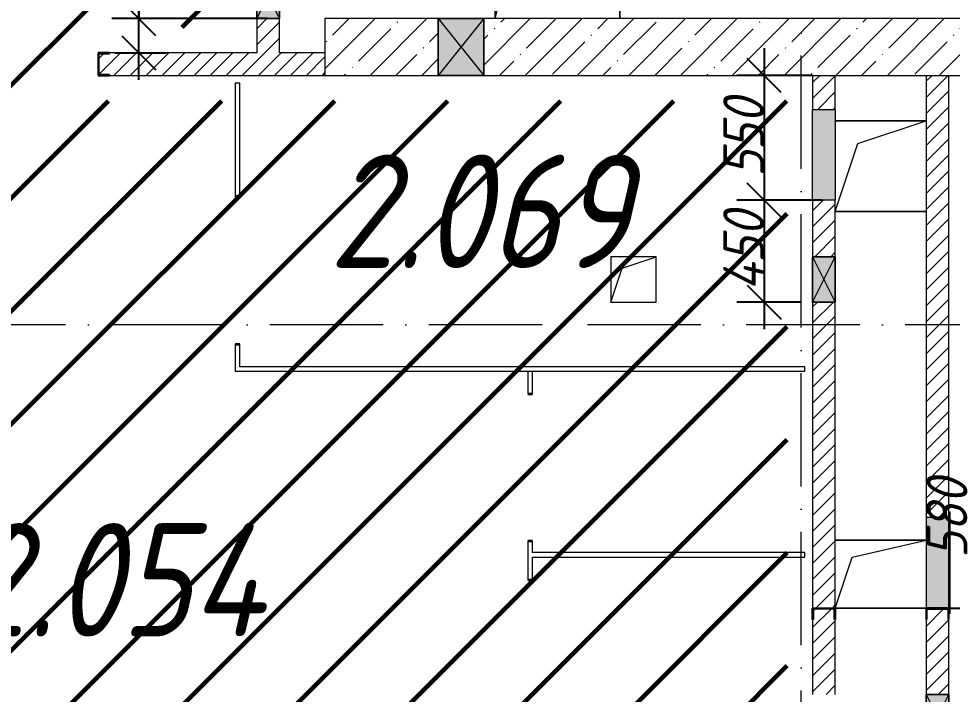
# Model space of a CAD drawing. Header units: millimetres. Extents: x -606178 to 312196, y -19338 to 632709.
# Drawn here: x -258501 to -254385, y 451995 to 454975 of the extents above; entities that cross this region are included whole.
import ezdxf

# ---------------------------------------------------------------- set-up
doc = ezdxf.new("R2010")
doc.units = ezdxf.units.MM
doc.linetypes.add('50_200_ШТРИХ_1Т_ш5_п1_п1_', pattern=[700, 500, -100, 0, -100])
for name, color, linetype, lineweight in [('6.4.1) Окр пт с инж. ПТ2.16', 3, 'Continuous', 60), ('A-____-____-DIMS', 7, 'Continuous', 9), ('A-DETL-GENF-OTLN', 7, 'Continuous', 9), ('A-DOOR-OPNG-MCUT', 7, 'Continuous', 35), ('A-FLOR-____-OTLN', 7, 'Continuous', 9), ('A-GENM-____-MCUT', 7, 'Continuous', 25), ('A-GENM-____-OTLN', 7, 'Continuous', 9), ('A-GENM-____-OTLN-1', 7, 'Continuous', 25), ('A-GLAZ-____-OTLN', 7, 'Continuous', 9), ('A-WALL-____-MCUT-1', 7, 'Continuous', 9), ('A-WALL-____-PATT-1', 7, 'Continuous', 9), ('A-WALL-FNSH-MCUT-1', 7, 'Continuous', 9), ('S-GRID-____-OTLN-1', 7, '50_200_ШТРИХ_1Т_ш5_п1_п1_', 9), ('Марки помещений', 7, 'Continuous', 9)]:
    doc.layers.add(name, color=color, linetype=linetype, lineweight=lineweight)
doc.layers.add('A-DOOR-____-OTLN-1', color=7, linetype='Continuous', lineweight=9, true_color=0xffffff)
doc.layers.add('A-GLAZ-____-OTLN-1', color=7, linetype='Continuous', lineweight=9, true_color=0xc0c0c0)
doc.styles.add('ISOCPEUR_I_10', font='isocpeui.ttf', dxfattribs={"width": 0.9, "height": 180})
doc.styles.add('ISOCPEUR_I_3', font='isocpeui.ttf', dxfattribs={"width": 0.85, "height": 2.2})
doc.dimstyles.new('ISO-1_8_0_9К_СРЕДНИЙ_Кладочные_3', dxfattribs={"dimscale": 304.8, "dimtxt": 179.276612, "dimasz": 0.492126, "dimexe": 0.393701, "dimexo": 0, "dimgap": 0, "dimtad": 1, "dimdec": 3, "dimrnd": 0.001, "dimdsep": 46, "dimtxsty": 'ISOCPEUR_I_10', "dimblk1": 'OBLIQUE', "dimblk2": 'OBLIQUE', "dimsah": 1, "dimcen": 0.09, "dimdle": 0.393701, "dimazin": 0, "dimtfac": 1, "dimtdec": 4, "dimtix": 1, "dimtmove": 0, "dimatfit": 3, "dimfxl": 1, "dimtvp": 1, "dimtolj": 1, "dimtzin": 0, "dimarcsym": 2})
doc.dimstyles.new('ISO-1_8_0_9К_СРЕДНИЙ_Кладочные_4', dxfattribs={"dimscale": 304.8, "dimtxt": 179.276612, "dimasz": 0.492126, "dimexe": 0.393701, "dimexo": 0, "dimgap": 0, "dimtad": 1, "dimdec": 3, "dimrnd": 0.001, "dimdsep": 46, "dimtxsty": 'ISOCPEUR_I_10', "dimblk1": 'OBLIQUE', "dimblk2": 'OBLIQUE', "dimsah": 1, "dimcen": 0.09, "dimdle": 0.393701, "dimazin": 0, "dimtfac": 1, "dimtdec": 4, "dimtix": 1, "dimtmove": 1, "dimatfit": 3, "dimfxl": 1, "dimtvp": 1, "dimtolj": 1, "dimtzin": 0, "dimarcsym": 2})
pattern_1 = [(45, (-264901.3, 451794.26), (-35.35534, 35.35534), [])]

# ---------------------------------------------------------------- blocks, each defined once
blk = doc.blocks.new('DOR_ДУ_распашная__1Ст_Прямоугольная_ШЕР - Вн_650х2100h_Кабинки С_у-19996353-АР1_План отверстий 2 этажа в осях 1-64_А-ГГ')
at = {"layer": 'A-DOOR-OPNG-MCUT'}
for p, q in [((-325, 10), (-325, -10)), ((325, -10), (325, 10))]:
    blk.add_line(p, q, dxfattribs=at)
blk = doc.blocks.new('DOR_ДУ_распашная__1Ст_Прямоугольная_ШЕР - Вн_650х2100h_Кабинки С_у-17949507-АР1_План отверстий 2 этажа в осях 1-64_А-ГГ')
at = {"layer": 'A-DOOR-OPNG-MCUT'}
for p, q in [((-325, -10), (-325, 10)), ((325, 10), (325, -10))]:
    blk.add_line(p, q, dxfattribs=at)
blk = doc.blocks.new('154_Фахверк_СКБ_Швеллер - Тип_100_3960-28331862-АР1_План отверстий 2 этажа в осях 1-64_А-ГГ')
at = {"layer": 'A-GENM-____-MCUT'}
for p, q in [((175, 50), (125, 50)), ((125, 50), (125, -50)), ((128, 47), (175, 47)), ((128, -47), (128, 47)), ((175, 47), (175, 50)), ((125, -50), (175, -50)), ((175, -47), (128, -47)), ((175, -50), (175, -47))]:
    blk.add_line(p, q, dxfattribs=at)
blk = doc.blocks.new('154_Фахверк_СКБ_Швеллер - Тип_100_3960-28333271-АР1_План отверстий 2 этажа в осях 1-64_А-ГГ')
at = {"layer": 'A-GENM-____-MCUT'}
for p, q in [((125, 50), (175, 50)), ((125, -50), (125, 50)), ((128, 47), (128, -47)), ((175, 47), (128, 47)), ((175, 50), (175, 47)), ((175, -50), (125, -50)), ((128, -47), (175, -47)), ((175, -47), (175, -50))]:
    blk.add_line(p, q, dxfattribs=at)
blk = doc.blocks.new('AR_Отверстие Ниша - Лючок-32405868-АР1_План отверстий 2 этажа в осях 1-64_А-ГГ')
at = {"layer": 'A-GLAZ-____-OTLN'}
blk.add_hatch(color=256, dxfattribs=at).paths.add_polyline_path([(-200, -50), (200, -50), (200, 50), (-200, 50), (-200, -47)], flags=0)
for p, q in [((200, 50), (-200, 50)), ((200, -50), (200, 50)), ((-200, -50), (200, -50))]:
    blk.add_line(p, q, dxfattribs=at)
blk = doc.blocks.new('Л_Общий_Лючок - Лючок-29677405-АР1_План отверстий 2 этажа в осях 1-64_А-ГГ')
at = {"layer": 'A-GLAZ-____-OTLN-1'}
blk.add_hatch(color=256, dxfattribs=at).paths.add_polyline_path([(400, 0), (424, 0), (424, 6), (-24, 6), (-24, 0), (0, 0)], flags=0)
at = {"layer": 'A-GLAZ-____-OTLN'}
for p, q in [((424, 6), (-24, 6)), ((-24, 6), (-24, 0)), ((424, 6), (424, 0))]:
    blk.add_line(p, q, dxfattribs=at)
blk = doc.blocks.new('AR_Отверстие Ниша - Лючок-32405898-АР1_План отверстий 2 этажа в осях 1-64_А-ГГ')
at = {"layer": 'A-GLAZ-____-OTLN'}
blk.add_hatch(color=256, dxfattribs=at).paths.add_polyline_path([(-200, -50), (200, -50), (200, 50), (-200, 50)], flags=0)
for p, q in [((-200, 50), (200, 50)), ((-200, -50), (-200, 50)), ((200, 50), (200, -50)), ((200, -50), (-200, -50))]:
    blk.add_line(p, q, dxfattribs=at)
blk = doc.blocks.new('AR_Отверстие прямоугольное _в стене_ - AR_Отверстие прямоугольное _в стене__ВК-32402728-АР1_План отверстий 2 этажа в осях 1-64_А-ГГ')
at = {"layer": 'A-GLAZ-____-OTLN'}
blk.add_hatch(color=256, dxfattribs=at).paths.add_polyline_path([(-100, -50), (100, -50), (100, 50), (-100, 50)], flags=0)
at = {"layer": 'A-DETL-GENF-OTLN'}
for p, q in [((-100, -50), (-100, 50)), ((-100, 50), (100, 50)), ((100, 50), (-100, -50)), ((-100, 50), (100, -50)), ((100, 50), (-100, 50)), ((-100, 50), (-100, -50)), ((100, 50), (100, -50)), ((100, -50), (100, 50)), ((100, -50), (-100, -50)), ((-100, -50), (100, -50))]:
    blk.add_line(p, q, dxfattribs=at)
blk = doc.blocks.new('AR_Отверстие прямоугольное _в стене_ - AR_Отверстие прямоугольное _в стене__ВК-32402434-АР1_План отверстий 2 этажа в осях 1-64_А-ГГ')
at = {"layer": 'A-GLAZ-____-OTLN'}
blk.add_hatch(color=256, dxfattribs=at).paths.add_polyline_path([(-100, -50), (100, -50), (100, 50), (-100, 50)], flags=0)
at = {"layer": 'A-DETL-GENF-OTLN'}
for p, q in [((-100, -50), (-100, 50)), ((-100, 50), (100, 50)), ((100, 50), (-100, -50)), ((-100, 50), (100, -50)), ((100, 50), (-100, 50)), ((-100, 50), (-100, -50)), ((100, 50), (100, -50)), ((100, -50), (100, 50)), ((100, -50), (-100, -50)), ((-100, -50), (100, -50))]:
    blk.add_line(p, q, dxfattribs=at)
blk = doc.blocks.new('AR_Отверстие прямоугольное _в плите_ - AR_Отверстие прямоугольное _в плите_-30459209-АР1_План отверстий 2 этажа в осях 1-64_А-ГГ')
at = {"layer": 'A-GENM-____-OTLN'}
for p, q in [((-275, 125), (-275, -125)), ((-225, 75), (275, 125)), ((275, -125), (275, 125)), ((-275, -125), (-225, 75))]:
    blk.add_line(p, q, dxfattribs=at)
blk = doc.blocks.new('AR_Отверстие прямоугольное _в плите_ - AR_Отверстие прямоугольное _в плите_-30459207-АР1_План отверстий 2 этажа в осях 1-64_А-ГГ')
at = {"layer": 'A-GENM-____-OTLN'}
for p, q in [((100, 100), (-100, 100)), ((-100, 100), (-100, -100)), ((-50, 50), (100, 100)), ((100, -100), (100, 100)), ((-100, -100), (-50, 50)), ((-100, -100), (100, -100))]:
    blk.add_line(p, q, dxfattribs=at)
blk = doc.blocks.new('AR_Отверстие прямоугольное _в плите_ - AR_Отверстие прямоугольное _в плите_-30459211-АР1_План отверстий 2 этажа в осях 1-64_А-ГГ')
at = {"layer": 'A-GENM-____-OTLN'}
for p, q in [((200, 200), (-200, 200)), ((-100, 100), (200, 200)), ((-200, -200), (-100, 100)), ((-200, -200), (200, -200))]:
    blk.add_line(p, q, dxfattribs=at)
blk = doc.blocks.new('AR_Отверстие прямоугольное _в плите_ - AR_Отверстие прямоугольное _в плите_-30459214-АР1_План отверстий 2 этажа в осях 1-64_А-ГГ')
at = {"layer": 'A-GENM-____-OTLN'}
for p, q in [((200, 150), (-200, 150)), ((-125, 75), (200, 150)), ((-200, -150), (-125, 75)), ((-200, -150), (200, -150))]:
    blk.add_line(p, q, dxfattribs=at)
blk = doc.blocks.new('AR_Отверстие прямоугольное _в стене__БезПР - AR_Отверстие прямоугольное _в стене__БезПР-30229691-АР1_План отверстий 2 этажа в осях 1-64_А-ГГ')
at = {"layer": 'A-GLAZ-____-OTLN-1'}
blk.add_hatch(color=256, dxfattribs=at).paths.add_polyline_path([(100, -125), (100, 125), (-100, 125), (-100, -125)], flags=0)
at = {"layer": 'A-DETL-GENF-OTLN'}
for p, q in [((-100, -125), (-100, 125)), ((-100, 125), (100, 125)), ((100, 125), (-100, -125)), ((-100, 125), (100, -125)), ((100, 125), (-100, 125)), ((-100, 125), (-100, -125)), ((100, 125), (100, -125)), ((100, -125), (100, 125)), ((100, -125), (-100, -125)), ((-100, -125), (100, -125))]:
    blk.add_line(p, q, dxfattribs=at)
blk = doc.blocks.new('_Oblique')
at = {"color": 0, "linetype": 'ByBlock', "lineweight": -2}
blk.add_line((-0.5, -0.5), (0.5, 0.5), dxfattribs=at)
blk = doc.blocks.new('*D4696')
at = {"layer": 'A-____-____-DIMS', "color": 0, "lineweight": -2, "transparency": 16777216}
for p, q in [((-255215.2, 454845.3), (-255215.2, 454055.3)), ((-255001.3, 454725.3), (-255335.2, 454725.3)), ((-254960.4, 454175.3), (-255335.2, 454175.3))]:
    blk.add_line(p, q, dxfattribs=at)
at = {"layer": 'Defpoints', "color": 0, "transparency": 16777216}
for p in [(-255001.3, 454725.3), (-255215.2, 454175.3), (-254960.4, 454175.3)]:
    blk.add_point(p, dxfattribs=at)
at = {"layer": 'A-____-____-DIMS', "color": 0, "lineweight": -2, "transparency": 16777216, "xscale": 150, "yscale": 150, "zscale": 150}
for p, rotation in [((-255215.2, 454725.3), 90), ((-255215.2, 454175.3), 270)]:
    blk.add_blockref('_Oblique', p, dxfattribs=dict(at, rotation=rotation))
at = {"layer": 'A-____-____-DIMS', "color": 0, "transparency": 16777216, "insert": (-255305.2, 454450.3), "char_height": 180, "width": 409.578, "attachment_point": 5, "rotation": 90, "style": 'ISOCPEUR_I_10'}
blk.add_mtext('\\A1;550', dxfattribs=at)
blk = doc.blocks.new('*D4697')
at = {"layer": 'A-____-____-DIMS', "color": 0, "lineweight": -2, "transparency": 16777216}
for p, q in [((-255215.2, 454295.3), (-255215.2, 453605.3)), ((-254960.4, 454175.3), (-255335.2, 454175.3)), ((-255051.3, 453725.3), (-255335.2, 453725.3))]:
    blk.add_line(p, q, dxfattribs=at)
at = {"layer": 'Defpoints', "color": 0, "transparency": 16777216}
for p in [(-254960.4, 454175.3), (-255215.2, 453725.3), (-255051.3, 453725.3)]:
    blk.add_point(p, dxfattribs=at)
at = {"layer": 'A-____-____-DIMS', "color": 0, "lineweight": -2, "transparency": 16777216, "xscale": 150, "yscale": 150, "zscale": 150}
for p, rotation in [((-255215.2, 454175.3), 90), ((-255215.2, 453725.3), 270)]:
    blk.add_blockref('_Oblique', p, dxfattribs=dict(at, rotation=rotation))
at = {"layer": 'A-____-____-DIMS', "color": 0, "transparency": 16777216, "insert": (-255305.2, 453950.3), "char_height": 180, "width": 426.127, "attachment_point": 5, "rotation": 90, "style": 'ISOCPEUR_I_10'}
blk.add_mtext('\\A1;450', dxfattribs=at)
blk = doc.blocks.new('*D4699')
at = {"layer": 'A-____-____-DIMS', "color": 0, "lineweight": -2, "transparency": 16777216}
for p, q in [((-254206.9, 452680.1), (-254056.9, 452680.1)), ((-254056.9, 452680.1), (-254056.9, 452375.3)), ((-254056.9, 451675.3), (-254056.9, 452495.3)), ((-254449.3, 452375.3), (-253936.9, 452375.3)), ((-254351.3, 451795.3), (-253936.9, 451795.3))]:
    blk.add_line(p, q, dxfattribs=at)
at = {"layer": 'Defpoints', "color": 0, "transparency": 16777216}
for p in [(-254449.3, 452375.3), (-254056.9, 452375.3), (-254351.3, 451795.3)]:
    blk.add_point(p, dxfattribs=at)
at = {"layer": 'A-____-____-DIMS', "color": 0, "lineweight": -2, "transparency": 16777216, "xscale": 150, "yscale": 150, "zscale": 150}
for p, rotation in [((-254056.9, 452375.3), 90), ((-254056.9, 451795.3), 270)]:
    blk.add_blockref('_Oblique', p, dxfattribs=dict(at, rotation=rotation))
at = {"layer": 'A-____-____-DIMS', "color": 0, "transparency": 16777216, "insert": (-254499, 452595.3), "char_height": 180, "width": 409.578, "attachment_point": 1, "rotation": 90, "line_spacing_factor": 1.149209, "style": 'ISOCPEUR_I_10'}
blk.add_mtext('\\A1;580', dxfattribs=at)
blk = doc.blocks.new('*D4701')
at = {"layer": 'A-____-____-DIMS', "color": 0, "lineweight": -2, "transparency": 16777216}
for p, q in [((-258121.3, 455274.1), (-257971.3, 455274.1)), ((-257971.3, 455274.1), (-257971.3, 454975.3)), ((-257971.3, 454705.3), (-257971.3, 455095.3)), ((-257403.3, 454975.3), (-258091.3, 454975.3)), ((-258077.4, 454825.3), (-257851.3, 454825.3))]:
    blk.add_line(p, q, dxfattribs=at)
at = {"layer": 'Defpoints', "color": 0, "transparency": 16777216}
for p in [(-257971.3, 454975.3), (-257403.3, 454975.3), (-258077.4, 454825.3)]:
    blk.add_point(p, dxfattribs=at)
at = {"layer": 'A-____-____-DIMS', "color": 0, "lineweight": -2, "transparency": 16777216, "xscale": 150, "yscale": 150, "zscale": 150}
for p, rotation in [((-257971.3, 454975.3), 90), ((-257971.3, 454825.3), 270)]:
    blk.add_blockref('_Oblique', p, dxfattribs=dict(at, rotation=rotation))
at = {"layer": 'A-____-____-DIMS', "color": 0, "transparency": 16777216, "insert": (-258381.6, 455210), "char_height": 180, "width": 368.207, "attachment_point": 1, "rotation": 90, "line_spacing_factor": 1.149209, "style": 'ISOCPEUR_I_10'}
blk.add_mtext('\\A1;150', dxfattribs=at)

msp = doc.modelspace()

# ---------------------------------------------------------------- hatches: boundary and pattern name
at = {"layer": '6.4.1) Окр пт с инж. ПТ2.16'}
h = msp.add_hatch(dxfattribs=at)
h.set_pattern_fill('ANSI31', color=256, scale=111)
h.paths.add_polyline_path([(-254833.3011, 457443.3011), (-256769.3011, 457443.3011), (-256769.3011, 455557.3011), (-254833.3011, 455557.3011)])
h.paths.add_polyline_path([(-257563.3011, 457563.3011), (-258989.3011, 457563.3011), (-258989.3011, 457263.3011), (-259239.3011, 457263.3011), (-259239.3011, 450575.3011), (-258631.3011, 450575.3011), (-258631.3011, 450237.3011), (-255113.3011, 450237.3011), (-255113.3011, 454613.3011), (-258263.3011, 454613.3011), (-258263.3011, 454937.3011), (-257563.3011, 454937.3011)])
h.paths.add_polyline_path([(-250713.3011, 454613.3011), (-251163.3011, 454613.3011), (-251163.3011, 454937.3011), (-250713.3011, 454937.3011), (-250713.3011, 457563.3011), (-252139.3011, 457563.3011), (-252139.3011, 454613.3011), (-254289.3011, 454613.3011), (-254289.3011, 450487.3011), (-253889.3011, 450487.3011), (-253889.3011, 450237.3011), (-251191.3011, 450237.3011), (-251191.3011, 450510.3011), (-250713.3011, 450510.3011)])
at = {"layer": 'A-WALL-____-PATT-1'}
h = msp.add_hatch(dxfattribs=at)
h.set_pattern_fill('FP_5', color=256, style=0, pattern_type=2)
h.set_pattern_definition(pattern_1)
h.paths.add_polyline_path([(-257351.3011, 454825.3011), (-257351.3011, 454975.3011), (-257451.3011, 454975.3011), (-257451.3011, 454825.3011)], flags=0)
h.paths.add_polyline_path([(-257451.3011, 455175.3011), (-257351.3011, 455175.3011), (-257351.3011, 457275.3011), (-257451.3011, 457275.3011), (-257451.3011, 455970.1437)], flags=0)
h.paths.add_polyline_path([(-257451.3011, 457575.3011), (-257351.3011, 457575.3011), (-257351.3011, 457675.3011), (-257451.3011, 457675.3011)], flags=0)
h = msp.add_hatch(dxfattribs=at)
h.set_pattern_fill('FP_25', color=256, style=0, pattern_type=2)
h.set_pattern_definition([(45, (-264901.3, 451794.26), (-114.0493, 114.0493), []), (45, (-264787.25, 451794.26), (-114.0493, 114.0493), [201.612, -40.322, 3.353, -36.97])])
h.paths.add_polyline_path([(-252251.3011, 454725.3011), (-252251.3011, 454975.3011), (-256451.3011, 454975.3011), (-256451.3011, 454725.3011), (-252542.7406, 454725.3011)], flags=0)
h.paths.add_polyline_path([(-256651.3011, 454725.3011), (-256651.3011, 454975.3011), (-257151.3011, 454975.3011), (-257151.3011, 454725.3011)], flags=0)
h = msp.add_hatch(dxfattribs=at)
h.set_pattern_fill('FP_5', color=256, style=0, pattern_type=2)
h.set_pattern_definition(pattern_1)
h.paths.add_polyline_path([(-257151.3011, 454725.3011), (-257151.3011, 454825.3011), (-258101.3011, 454825.3011), (-258101.3011, 454822.3011), (-258148.3011, 454822.3011), (-258148.3011, 454728.3011), (-258101.3011, 454728.3011), (-258101.3011, 454725.3011), (-257845.1335, 454725.3011)], flags=0)
h = msp.add_hatch(dxfattribs=at)
h.set_pattern_fill('FP_5', color=256, style=0, pattern_type=2)
h.set_pattern_definition(pattern_1)
h.paths.add_polyline_path([(-254901.3011, 450125.3011), (-254901.3011, 450375.3011), (-255001.3011, 450375.3011), (-255001.3011, 450125.3011)], flags=0)
h.paths.add_polyline_path([(-255001.3011, 450775.3011), (-254901.3011, 450775.3011), (-254901.3011, 451795.3011), (-255001.3011, 451795.3011), (-255001.3011, 450810.1797)], flags=0)
h.paths.add_polyline_path([(-255001.3011, 451995.3011), (-254901.3011, 451995.3011), (-254901.3011, 452325.3011), (-254904.3011, 452325.3011), (-254904.3011, 452372.3011), (-254998.3011, 452372.3011), (-254998.3011, 452325.3011), (-255001.3011, 452325.3011)], flags=0)
h.paths.add_polyline_path([(-254904.3011, 452375.3011), (-254901.3011, 452375.3011), (-254901.3011, 453725.3011), (-255001.3011, 453725.3011), (-255001.3011, 452375.3011), (-254998.1096, 452375.3011)], flags=0)
h.paths.add_polyline_path([(-254901.3011, 453925.3011), (-254901.3011, 454175.3011), (-255001.3011, 454175.3011), (-255001.3011, 453925.3011)], flags=0)
h.paths.add_polyline_path([(-255001.3011, 454575.3011), (-254901.3011, 454575.3011), (-254901.3011, 454725.3011), (-255001.3011, 454725.3011)], flags=0)
h = msp.add_hatch(dxfattribs=at)
h.set_pattern_fill('FP_5', color=256, style=0, pattern_type=2)
h.set_pattern_definition(pattern_1)
h.paths.add_polyline_path([(-254501.3011, 450375.3011), (-254401.3011, 450375.3011), (-254401.3011, 451795.3011), (-254501.3011, 451795.3011), (-254501.3011, 450810.1797)], flags=0)
h.paths.add_polyline_path([(-254401.3011, 451995.3011), (-254401.3011, 452325.3011), (-254404.3011, 452325.3011), (-254404.3011, 452372.3011), (-254498.3011, 452372.3011), (-254498.3011, 452325.3011), (-254501.3011, 452325.3011), (-254501.3011, 451995.3011), (-254404.3011, 451995.3011)], flags=0)
h.paths.add_polyline_path([(-254401.3011, 452775.3011), (-254401.3011, 454725.3011), (-254501.3011, 454725.3011), (-254501.3011, 452775.3011)], flags=0)

# ---------------------------------------------------------------- linework, layer by layer
at = {"layer": 'A-FLOR-____-OTLN'}
for p, q in [((-256401.3011, 454975.3011), (-256401.3011, 455225.3011)), ((-255851.3011, 455225.3011), (-255851.3011, 454975.3011)), ((-254901.3011, 454525.3011), (-254501.3011, 454525.3011)), ((-254501.3011, 454125.3011), (-254901.3011, 454125.3011)), ((-254901.3011, 452675.3011), (-254501.3011, 452675.3011)), ((-254501.3011, 452375.3011), (-254901.3011, 452375.3011))]:
    msp.add_line(p, q, dxfattribs=at)
at = {"layer": 'A-WALL-____-MCUT-1'}
for p, q in [((-256651.3011, 454975.3011), (-257151.3011, 454975.3011)), ((-257151.3011, 454975.3011), (-257151.3011, 454725.3011)), ((-252251.3011, 454975.3011), (-256451.3011, 454975.3011)), ((-257151.3011, 454725.3011), (-256651.3011, 454725.3011)), ((-256451.3011, 454725.3011), (-252251.3011, 454725.3011))]:
    msp.add_line(p, q, dxfattribs=at)
at = {"layer": 'A-WALL-FNSH-MCUT-1'}
for p, q in [((-257451.3011, 454975.3011), (-257451.3011, 454825.3011)), ((-257351.3011, 454825.3011), (-257351.3011, 454975.3011)), ((-257451.3011, 454825.3011), (-258101.3011, 454825.3011)), ((-257151.3011, 454825.3011), (-257351.3011, 454825.3011)), ((-258101.3011, 454725.3011), (-257151.3011, 454725.3011)), ((-255001.3011, 454725.3011), (-255001.3011, 454575.3011)), ((-254901.3011, 454575.3011), (-254901.3011, 454725.3011)), ((-254501.3011, 454725.3011), (-254501.3011, 452775.3011)), ((-254401.3011, 452775.3011), (-254401.3011, 454725.3011)), ((-257526.3011, 454690.3011), (-257546.3011, 454690.3011)), ((-257546.3011, 454690.3011), (-257546.3011, 454190.3011)), ((-257526.3011, 454190.3011), (-257526.3011, 454690.3011)), ((-255001.3011, 454175.3011), (-255001.3011, 453925.3011)), ((-254901.3011, 453925.3011), (-254901.3011, 454175.3011)), ((-255001.3011, 453725.3011), (-255001.3011, 452375.3011)), ((-254901.3011, 452375.3011), (-254901.3011, 453725.3011)), ((-257546.3011, 453540.3011), (-257546.3011, 453420.3011)), ((-257526.3011, 453440.3011), (-257526.3011, 453540.3011)), ((-257546.3011, 453420.3011), (-255036.3011, 453420.3011)), ((-255036.3011, 453440.3011), (-257526.3011, 453440.3011)), ((-256256.3011, 453420.3011), (-256256.3011, 453320.3011)), ((-256236.3011, 453320.3011), (-256236.3011, 453420.3011)), ((-255036.3011, 453420.3011), (-255036.3011, 453440.3011)), ((-256256.3011, 452670.3011), (-256256.3011, 452500.3011)), ((-256236.3011, 452620.3011), (-256236.3011, 452670.3011)), ((-255036.3011, 452620.3011), (-256236.3011, 452620.3011)), ((-256236.3011, 452500.3011), (-256236.3011, 452600.3011)), ((-256236.3011, 452600.3011), (-255036.3011, 452600.3011)), ((-255036.3011, 452600.3011), (-255036.3011, 452620.3011)), ((-255001.3011, 452325.3011), (-255001.3011, 451995.3011)), ((-254901.3011, 451995.3011), (-254901.3011, 452325.3011)), ((-254501.3011, 452325.3011), (-254501.3011, 451995.3011)), ((-254401.3011, 451995.3011), (-254401.3011, 452325.3011))]:
    msp.add_line(p, q, dxfattribs=at)
at = {"layer": 'S-GRID-____-OTLN-1'}
for p, q in [((-255051.3011, 447311.6528), (-255051.3011, 501675.2188)), ((-160980.2414, 453625.3011), (-269570.0713, 453625.3011))]:
    msp.add_line(p, q, dxfattribs=at)

# ---------------------------------------------------------------- block references
at = {"layer": 'A-DOOR-____-OTLN-1'}
for name, p, rotation in [('DOR_ДУ_распашная__1Ст_Прямоугольная_ШЕР - Вн_650х2100h_Кабинки С_у-19996353-АР1_План отверстий 2 этажа в осях 1-64_А-ГГ', (-257536.3011, 453865.3011), 90), ('DOR_ДУ_распашная__1Ст_Прямоугольная_ШЕР - Вн_650х2100h_Кабинки С_у-17949507-АР1_План отверстий 2 этажа в осях 1-64_А-ГГ', (-256246.3011, 452995.3011), 270.0000000000007), ('DOR_ДУ_распашная__1Ст_Прямоугольная_ШЕР - Вн_650х2100h_Кабинки С_у-17949507-АР1_План отверстий 2 этажа в осях 1-64_А-ГГ', (-256246.3011, 452175.3011), 270.0000000000007)]:
    msp.add_blockref(name, p, dxfattribs=dict(at, rotation=rotation))
at = {"layer": 'A-GENM-____-OTLN'}
for name, p in [('AR_Отверстие прямоугольное _в плите_ - AR_Отверстие прямоугольное _в плите_-30459209-АР1_План отверстий 2 этажа в осях 1-64_А-ГГ', (-256126.3011, 455100.3011)), ('AR_Отверстие прямоугольное _в плите_ - AR_Отверстие прямоугольное _в плите_-30459211-АР1_План отверстий 2 этажа в осях 1-64_А-ГГ', (-254701.3011, 454325.3011)), ('AR_Отверстие прямоугольное _в плите_ - AR_Отверстие прямоугольное _в плите_-30459207-АР1_План отверстий 2 этажа в осях 1-64_А-ГГ', (-255791.3011, 453825.3011)), ('AR_Отверстие прямоугольное _в плите_ - AR_Отверстие прямоугольное _в плите_-30459214-АР1_План отверстий 2 этажа в осях 1-64_А-ГГ', (-254701.3011, 452525.3011))]:
    msp.add_blockref(name, p, dxfattribs=at)
at = {"layer": 'A-GENM-____-OTLN-1'}
msp.add_blockref('154_Фахверк_СКБ_Швеллер - Тип_100_3960-28331862-АР1_План отверстий 2 этажа в осях 1-64_А-ГГ', (-258276.3011, 454775.3011), dxfattribs=at)
at = {"layer": 'A-GENM-____-OTLN-1', "rotation": 269.9999999999997}
for name, p in [('154_Фахверк_СКБ_Швеллер - Тип_100_3960-28333271-АР1_План отверстий 2 этажа в осях 1-64_А-ГГ', (-254951.3011, 452500.3011)), ('154_Фахверк_СКБ_Швеллер - Тип_100_3960-28331862-АР1_План отверстий 2 этажа в осях 1-64_А-ГГ', (-254451.3011, 452500.3011))]:
    msp.add_blockref(name, p, dxfattribs=at)
at = {"layer": 'A-GLAZ-____-OTLN'}
for name, p, rotation in [('AR_Отверстие прямоугольное _в стене_ - AR_Отверстие прямоугольное _в стене__ВК-32402434-АР1_План отверстий 2 этажа в осях 1-64_А-ГГ', (-257401.3011, 455075.3011), 89.9999999999997), ('AR_Отверстие Ниша - Лючок-32405898-АР1_План отверстий 2 этажа в осях 1-64_А-ГГ', (-254951.3011, 454375.3011), 89.9999999999997), ('AR_Отверстие прямоугольное _в стене_ - AR_Отверстие прямоугольное _в стене__ВК-32402434-АР1_План отверстий 2 этажа в осях 1-64_А-ГГ', (-254951.3011, 453825.3011), 89.9999999999997), ('Л_Общий_Лючок - Лючок-29677405-АР1_План отверстий 2 этажа в осях 1-64_А-ГГ', (-254401.3011, 452775.3011), 269.9999999999996), ('AR_Отверстие Ниша - Лючок-32405868-АР1_План отверстий 2 этажа в осях 1-64_А-ГГ', (-254451.3011, 452575.3011), 89.9999999999997), ('AR_Отверстие прямоугольное _в стене_ - AR_Отверстие прямоугольное _в стене__ВК-32402728-АР1_План отверстий 2 этажа в осях 1-64_А-ГГ', (-254451.3011, 451895.3011), 89.9999999999997)]:
    msp.add_blockref(name, p, dxfattribs=dict(at, rotation=rotation))
msp.add_blockref('AR_Отверстие прямоугольное _в стене__БезПР - AR_Отверстие прямоугольное _в стене__БезПР-30229691-АР1_План отверстий 2 этажа в осях 1-64_А-ГГ', (-256551.3011, 454850.3011), dxfattribs=at)

# ---------------------------------------------------------------- texts
at = {"layer": 'Марки помещений', "char_height": 500, "attachment_point": 1, "style": 'ISOCPEUR_I_3'}
for s, insert, width in [('2.069', (-257134.3039, 454375.7119), 785.65375), ('2.054', (-258757.4619, 452750.5857), 817.72125)]:
    msp.add_mtext(s, dxfattribs=dict(at, insert=insert, width=width))

# ---------------------------------------------------------------- dimensions: what is measured, and where the dimension line sits
at = {"layer": 'A-____-____-DIMS'}
for base, p1, p2, override, picture, middle in [((-257971.2916, 454975.3011), (-258077.3576, 454825.3011), (-257403.3278, 454975.3011), {"dimpost": '<>', "dimfxl": 690.518794}, '*D4701', (-258086.4536, 455274.1381)), ((-254056.9232, 452375.3011), (-254351.3011, 451795.3011), (-254449.2744, 452375.3011), {"dimpost": '<>', "dimfxl": 588.216596}, '*D4699', (-254172.0852, 452680.0663))]:
    dim = msp.add_linear_dim(base=base, p1=p1, p2=p2, angle=90, dimstyle='ISO-1_8_0_9К_СРЕДНИЙ_Кладочные_4', override=override, dxfattribs=at)
    dim.commit()
    dim.dimension.update_dxf_attribs({"geometry": picture, "text_midpoint": middle, "dimtype": 160, "text_rotation": 90})
for base, p1, p2, override, picture, middle in [((-255215.2383, 454175.3011), (-255001.3011, 454725.3011), (-254960.3672, 454175.3011), {"dimpost": '<>', "dimfxl": 551.521156}, '*D4696', (-255305.2383, 454450.3011)), ((-255215.2383, 453725.3011), (-254960.3672, 454175.3011), (-255051.3011, 453725.3011), {"dimpost": '<>', "dimfxl": 459.095826}, '*D4697', (-255305.2383, 453950.3011))]:
    dim = msp.add_linear_dim(base=base, p1=p1, p2=p2, angle=90, dimstyle='ISO-1_8_0_9К_СРЕДНИЙ_Кладочные_3', override=override, dxfattribs=at)
    dim.commit()
    dim.dimension.update_dxf_attribs({"geometry": picture, "text_midpoint": middle})

doc.saveas('drawing.dxf')
